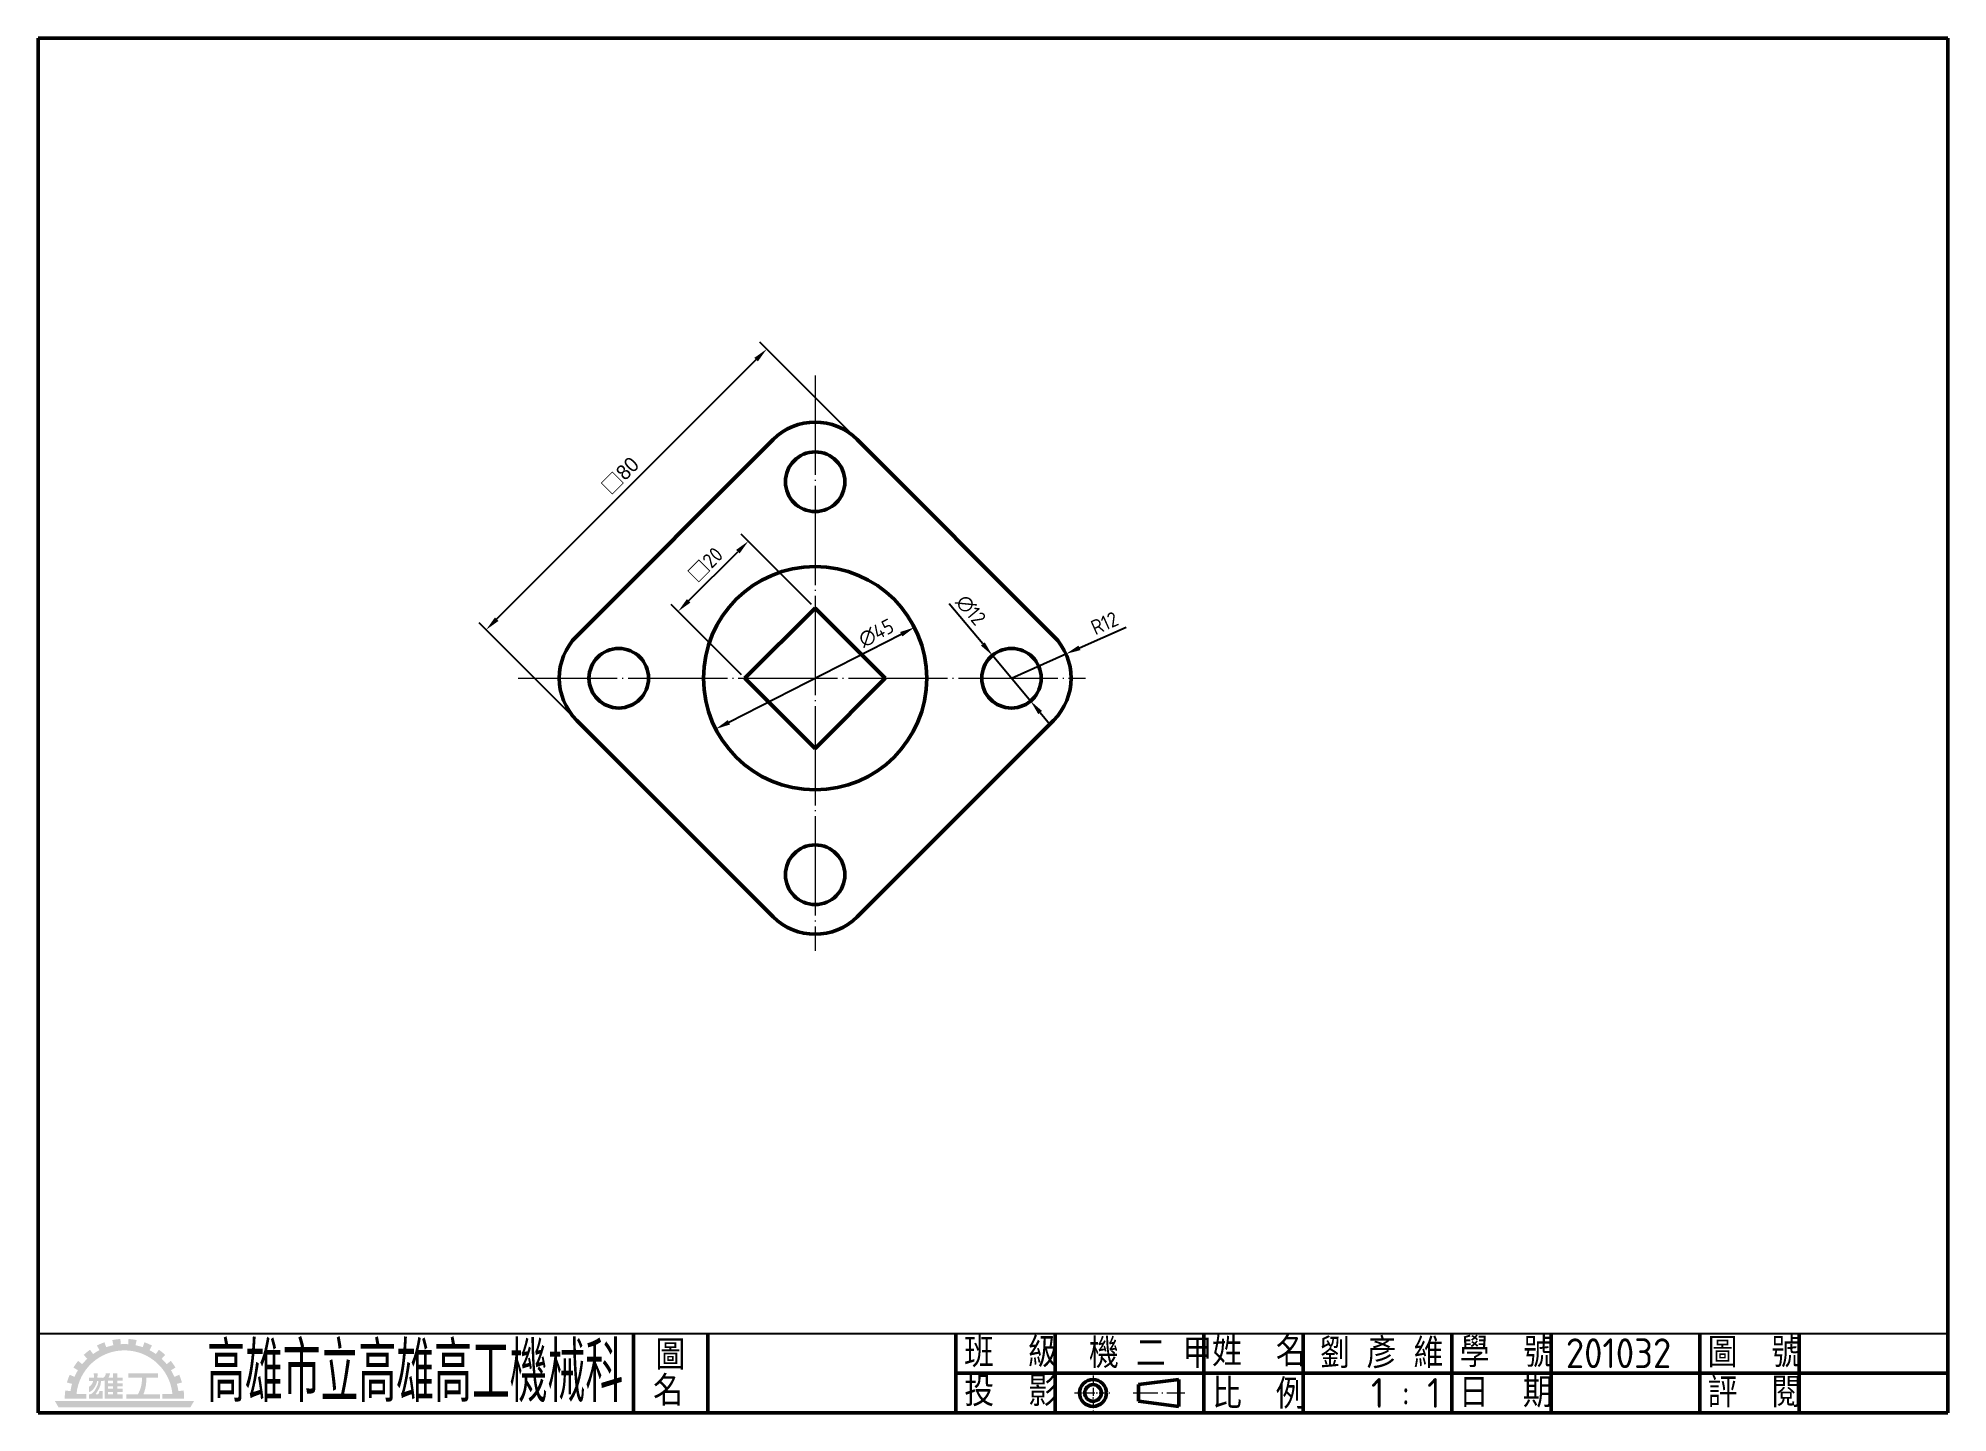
# Model space of a CAD drawing. Extents: x 25 to 410, y 10 to 287.
import ezdxf
from ezdxf.enums import TextEntityAlignment as Align

# ---------------------------------------------------------------- set-up
doc = ezdxf.new("R2010")
doc.units = 0
doc.header["$PDMODE"] = 3
for name, pattern in [('中心線', [22.2, 20, -1, 0.2, -1]), ('中心線5', [6.8, 5, -0.8, 0.2, -0.8]), ('中心線5偏位', [5.1, 2, -0.5, 0.1, -0.5, 2])]:
    doc.linetypes.add(name, pattern=pattern)
doc.layers.get('0').update_dxf_attribs({"linetype": 'CONTINUOUS'})
doc.layers.get('Defpoints').update_dxf_attribs({"linetype": 'CONTINUOUS'})
for name, color, linetype, lineweight in [('中心線層', 2, '中心線', 18), ('尺度線層', 3, 'CONTINUOUS', 18), ('文字層', 6, 'CONTINUOUS', 18), ('輪廓線層', 7, 'CONTINUOUS', 50)]:
    doc.layers.add(name, color=color, linetype=linetype, lineweight=lineweight)
doc.styles.add('CNS', font='isocp.shx', dxfattribs={"bigfont": 'chineset.shx'})
doc.dimstyles.new('CNS', dxfattribs={"dimscale": 0, "dimtxt": 3, "dimasz": 3, "dimexe": 2, "dimexo": 1, "dimgap": 1, "dimtad": 1, "dimdsep": 46, "dimtxsty": 'CNS', "dimcen": 0, "dimclrt": 1, "dimadec": 0, "dimazin": 0, "dimtfac": 1, "dimtmove": 0, "dimatfit": 3, "dimfxl": 1, "dimtolj": 1, "dimtzin": 0, "dimarcsym": 0})
doc.dimstyles.new('CNS$3', dxfattribs={"dimscale": 0, "dimtxt": 3, "dimasz": 3, "dimexe": 2, "dimexo": 1, "dimgap": 1, "dimtad": 1, "dimdsep": 46, "dimtxsty": 'CNS', "dimcen": 0, "dimclrt": 1, "dimadec": 0, "dimazin": 0, "dimtfac": 1, "dimtmove": 0, "dimatfit": 0, "dimfxl": 1, "dimtolj": 1, "dimtzin": 0, "dimarcsym": 0})
doc.dimstyles.new('CNS$4', dxfattribs={"dimscale": 0, "dimtxt": 3, "dimasz": 3, "dimexe": 2, "dimexo": 1, "dimgap": 1, "dimtad": 1, "dimdsep": 46, "dimtxsty": 'CNS', "dimcen": 0, "dimclrt": 1, "dimadec": 0, "dimazin": 0, "dimtfac": 1, "dimtmove": 0, "dimatfit": 0, "dimfxl": 1, "dimtolj": 1, "dimtzin": 0, "dimarcsym": 0})

# ---------------------------------------------------------------- blocks, each defined once
blk = doc.blocks.new('*D0')
at = {"layer": 'Defpoints', "color": 0, "transparency": 16777216}
for p in [(171.88, 224.36), (190.13, 206.11), (133.56, 149.54)]:
    blk.add_point(p, dxfattribs=at)
at = {"layer": '尺度線層', "color": 0, "lineweight": -2, "transparency": 16777216}
for p, q in [((189.43, 206.82), (170.46, 225.78)), ((117.43, 169.92), (169.76, 222.24)), ((132.86, 150.25), (113.9, 169.21))]:
    blk.add_line(p, q, dxfattribs=at)
at = {"layer": '尺度線層', "color": 0, "transparency": 16777216}
for points in [[(169.4, 222.6), (170.11, 221.89), (171.88, 224.36)], [(117.08, 170.27), (117.79, 169.56), (115.31, 167.79)]]:
    blk.add_solid(points, dxfattribs=at)
at = {"layer": '尺度線層', "color": 1, "transparency": 16777216, "insert": (141.6, 198.07), "char_height": 3, "attachment_point": 5, "rotation": 45, "style": 'CNS'}
blk.add_mtext('\\A1;{\\fPMingLiU|b0|i0|c136|p18;  □80}', dxfattribs=at)
blk = doc.blocks.new('*D1')
at = {"layer": 'Defpoints', "color": 0, "transparency": 16777216}
for p in [(168.17, 185.64), (181.64, 172.17), (167.5, 158.03)]:
    blk.add_point(p, dxfattribs=at)
at = {"layer": '尺度線層', "color": 0, "lineweight": -2, "transparency": 16777216}
for p, q in [((180.93, 172.88), (166.75, 187.06)), ((156.14, 173.62), (166.04, 183.52)), ((166.79, 158.73), (152.61, 172.91))]:
    blk.add_line(p, q, dxfattribs=at)
at = {"layer": '尺度線層', "color": 0, "transparency": 16777216}
for points in [[(165.69, 183.87), (166.4, 183.17), (168.17, 185.64)], [(155.79, 173.97), (156.5, 173.27), (154.02, 171.5)]]:
    blk.add_solid(points, dxfattribs=at)
at = {"layer": '尺度線層', "color": 1, "transparency": 16777216, "insert": (159.18, 180.49), "char_height": 3, "attachment_point": 5, "rotation": 45, "style": 'CNS'}
blk.add_mtext('\\A1;{\\fPMingLiU|b0|i0|c136|p18; □}20', dxfattribs=at)
blk = doc.blocks.new('*D2')
at = {"layer": 'Defpoints', "color": 0, "transparency": 16777216}
for p in [(201.67, 168.26), (161.6, 147.79)]:
    blk.add_point(p, dxfattribs=at)
at = {"layer": '尺度線層', "color": 0, "lineweight": -2, "transparency": 16777216}
blk.add_line((164.27, 149.15), (199, 166.9), dxfattribs=at)
at = {"layer": '尺度線層', "color": 0, "transparency": 16777216}
for points in [[(198.77, 167.34), (199.23, 166.45), (201.67, 168.26)], [(164.04, 149.6), (164.5, 148.71), (161.6, 147.79)]]:
    blk.add_solid(points, dxfattribs=at)
at = {"layer": '尺度線層', "color": 1, "transparency": 16777216, "insert": (193.96, 167.13), "char_height": 3, "attachment_point": 5, "rotation": 27.0626, "style": 'CNS'}
blk.add_mtext('\\A1;∅45', dxfattribs=at)
blk = doc.blocks.new('*D3')
at = {"layer": 'Defpoints', "color": 0, "transparency": 16777216}
for p in [(217.38, 162.63), (225.08, 153.42)]:
    blk.add_point(p, dxfattribs=at)
at = {"layer": '尺度線層', "color": 0, "lineweight": -2, "transparency": 16777216}
for p, q in [((215.46, 164.93), (208.67, 173.05)), ((225.08, 153.42), (217.38, 162.63)), ((227, 151.12), (228.92, 148.82))]:
    blk.add_line(p, q, dxfattribs=at)
at = {"layer": '尺度線層', "color": 0, "transparency": 16777216}
for points in [[(215.84, 165.25), (215.07, 164.61), (217.38, 162.63)], [(227.38, 151.44), (226.62, 150.8), (225.08, 153.42)]]:
    blk.add_solid(points, dxfattribs=at)
at = {"layer": '尺度線層', "color": 1, "transparency": 16777216, "insert": (213.02, 171.75), "char_height": 3, "attachment_point": 5, "rotation": 309.8788, "style": 'CNS'}
blk.add_mtext('\\A1;∅12', dxfattribs=at)
blk = doc.blocks.new('*D4')
at = {"layer": 'Defpoints', "color": 0, "transparency": 16777216}
for p in [(232.2, 162.92), (221.25, 158.03)]:
    blk.add_point(p, dxfattribs=at)
at = {"layer": '尺度線層', "color": 0, "lineweight": -2, "transparency": 16777216}
for p, q in [((234.94, 164.14), (244.33, 168.34)), ((221.25, 158.03), (232.2, 162.92))]:
    blk.add_line(p, q, dxfattribs=at)
at = {"layer": '尺度線層', "color": 0, "transparency": 16777216}
blk.add_solid([(234.74, 164.6), (235.15, 163.69), (232.2, 162.92)], dxfattribs=at)
at = {"layer": '尺度線層', "color": 1, "transparency": 16777216, "insert": (239.98, 169.13), "char_height": 3, "attachment_point": 5, "rotation": 24.065, "style": 'CNS'}
blk.add_mtext('\\A1;R12', dxfattribs=at)

msp = doc.modelspace()

# ---------------------------------------------------------------- hatches: boundary and pattern name
at = {"layer": '文字層'}
h = msp.add_hatch(color=256, dxfattribs=at)
h.paths.add_polyline_path([(47.444, 22.616), (47.93, 23.553, 0.034161), (46.423, 24.208), (46.069, 23.213, 0.034161), (44.626, 23.617), (44.841, 24.651, 0.034161), (43.213, 24.875), (43.141, 23.821, 0.034161), (41.642, 23.821), (41.57, 24.875, 0.034161), (39.942, 24.651), (40.157, 23.617, 0.034161), (38.714, 23.213), (38.36, 24.208, 0.034161), (36.853, 23.553), (37.339, 22.616, 0.034161), (36.058, 21.837), (35.449, 22.699, 0.034161), (34.174, 21.663), (34.895, 20.891, 0.034161), (33.872, 19.795), (33.053, 20.462, 0.034161), (32.105, 19.119), (33.008, 18.571, 0.034161), (32.318, 17.24), (31.35, 17.661, 0.034161), (30.799, 16.112), (31.816, 15.827, 0.034161), (31.511, 14.36), (30.465, 14.504, 0.034161), (30.353, 12.864), (32.676, 12.864), (34.725, 12.864), (34.725, 13.815), (32.723, 13.815, -0.906522), (52.06, 13.815), (50.058, 13.815), (50.058, 12.864), (52.107, 12.864), (54.43, 12.864, 0.034161), (54.318, 14.504), (53.271, 14.36, 0.034161), (52.966, 15.827), (53.983, 16.112, 0.034161), (53.433, 17.661), (52.465, 17.24, 0.034161), (51.775, 18.571), (52.677, 19.119, 0.034161), (51.73, 20.462), (50.911, 19.795, 0.034161), (49.887, 20.891), (50.608, 21.663, 0.034161), (49.334, 22.699), (48.725, 21.837, 0.034161)])
h.paths.add_polyline_path([(56.436, 12.4), (28.347, 12.4), (29.086, 11.133), (55.697, 11.133)])
h.paths.add_polyline_path([(46.772, 16.976, -0.4324623), (46.877, 17.088), (49.129, 17.088), (49.129, 17.933), (43.173, 17.933), (43.173, 17.088), (45.816, 17.088, -0.4062896), (45.922, 16.986, -0.1355675), (45.125, 13.763, -0.2710986), (45.033, 13.709), (42.771, 13.709), (42.771, 12.864), (49.53, 12.864), (49.53, 13.709), (46.349, 13.709, -0.534383), (46.251, 13.855, 0.1140408)], flags=17)
edge = h.paths.add_edge_path(flags=17)
edge.add_line((42.011, 17.088), (40.955, 17.088))
edge.add_line((40.955, 17.088), (40.955, 17.933))
edge.add_line((40.955, 17.933), (40.11, 17.933))
edge.add_line((40.11, 17.933), (40.11, 17.088))
edge.add_line((40.11, 17.088), (39.187, 17.088))
edge.add_arc((36.665, 18.427), 2.855, 332.04919, 350.04876)
edge.add_line((39.477, 17.933), (38.632, 17.933))
edge.add_arc((37.652, 17.916), 0.98, -69.28167, 0.98538, ccw=False)
edge.add_line((37.999, 17), (37.998, 17.088))
edge.add_line((37.998, 17.088), (36.943, 17.088))
edge.add_spline(control_points=[(36.943, 17.088), (36.943, 17.089), (36.958, 17.371), (36.968, 17.652), (36.971, 17.933)], knot_values=[0, 0, 0, 0, 0.0095957, 4.0021691, 4.0021691, 4.0021691, 4.0021691], degree=3, periodic=0)
edge.add_line((36.971, 17.933), (36.204, 17.933))
edge.add_spline(control_points=[(36.204, 17.933), (36.213, 17.666), (36.243, 17.394), (36.228, 17.128)], knot_values=[0, 0, 0, 0, 3.8001495, 3.8001495, 3.8001495, 3.8001495], degree=3, periodic=0)
edge.add_arc((36.185, 17.131), 0.0422, -90, 0.98697, ccw=False)
edge.add_line((36.185, 17.088), (35.253, 17.088))
edge.add_line((35.253, 17.088), (35.253, 16.408))
edge.add_line((35.253, 16.408), (36.057, 16.408))
edge.add_spline(control_points=[(36.057, 16.408), (36.078, 16.332), (35.96, 16.031), (35.732, 15.602), (35.417, 15.324), (35.253, 15.249)], knot_values=[7.3300886, 7.3300886, 7.3300886, 7.3300886, 8.5708359, 11.5701734, 14.1242576, 14.1242576, 14.1242576, 14.1242576], degree=3, periodic=0)
edge.add_line((35.253, 15.249), (35.253, 14.178))
edge.add_spline(control_points=[(35.253, 14.178), (35.487, 14.263), (36.028, 14.577), (36.54, 15.345), (36.803, 16.009), (36.869, 16.352), (36.878, 16.408)], knot_values=[7.2349194, 7.2349194, 7.2349194, 7.2349194, 10.7683339, 15.8632474, 20.0182649, 20.8272028, 20.8272028, 20.8272028, 20.8272028], degree=3, periodic=0)
edge.add_line((36.878, 16.408), (37.154, 16.394))
edge.add_spline(control_points=[(37.154, 16.394), (37.133, 16.054), (36.941, 15.401), (36.475, 14.575), (35.975, 13.884), (35.463, 13.712), (35.253, 13.709)], knot_values=[0, 0, 0, 0, 4.8346594, 9.4113524, 13.5713852, 16.5633311, 16.5633311, 16.5633311, 16.5633311], degree=3, periodic=0)
edge.add_line((35.253, 13.709), (35.253, 12.864))
edge.add_line((35.253, 12.864), (37.998, 12.864))
edge.add_line((37.998, 12.864), (37.998, 14.387))
edge.add_line((37.998, 14.387), (37.389, 14.387))
edge.add_arc((37.389, 14.303), 0.0845, 90, 183.95095)
edge.add_arc((36.676, 14.253), 0.63, -55.81642, 3.95095, ccw=False)
edge.add_line((37.03, 13.732), (36.7, 13.732))
edge.add_arc((36.7, 13.817), 0.0845, 142.65089, 270, ccw=False)
edge.add_spline(control_points=[(36.633, 13.868), (36.798, 14.085), (37.112, 14.583), (37.548, 15.41), (37.643, 16.069), (37.668, 16.408)], knot_values=[0, 0, 0, 0, 3.8826483, 8.339679, 13.167216, 13.167216, 13.167216, 13.167216], degree=3, periodic=0)
edge.add_line((37.668, 16.408), (38.003, 16.408))
edge.add_arc((37.725, 18.151), 1.765, 279.05865, 293.21741)
edge.add_line((38.421, 16.529), (38.421, 12.864))
edge.add_line((38.421, 12.864), (42.011, 12.864))
edge.add_line((42.011, 12.864), (42.011, 13.709))
edge.add_line((42.011, 13.709), (40.955, 13.709))
edge.add_line((40.955, 13.709), (40.955, 14.202))
edge.add_line((40.955, 14.202), (42.011, 14.202))
edge.add_line((42.011, 14.202), (42.011, 14.836))
edge.add_line((42.011, 14.836), (40.955, 14.836))
edge.add_line((40.955, 14.836), (40.955, 15.328))
edge.add_line((40.955, 15.328), (42.011, 15.328))
edge.add_line((42.011, 15.328), (42.011, 15.962))
edge.add_line((42.011, 15.962), (40.955, 15.962))
edge.add_line((40.955, 15.962), (40.955, 16.455))
edge.add_line((40.955, 16.455), (42.011, 16.455))
edge.add_line((42.011, 16.455), (42.011, 17.088))
h.paths.add_polyline_path([(40.11, 16.455), (40.11, 15.962), (39.097, 15.962), (39.097, 16.455)], flags=16)
h.paths.add_polyline_path([(40.11, 15.328), (40.11, 14.836), (39.097, 14.836), (39.097, 15.328)], flags=16)
h.paths.add_polyline_path([(40.11, 14.202), (40.11, 13.709), (39.097, 13.709), (39.097, 14.202)], flags=16)

# ---------------------------------------------------------------- linework, layer by layer
msp.add_line((25, 26), (410, 26))
at = {"layer": '中心線層'}
for p, q in [((181.637, 219.011), (181.637, 103.117)), ((121.755, 158.026), (236.155, 158.026))]:
    msp.add_line(p, q, dxfattribs=at)
at = {"layer": '中心線層', "linetype": '中心線5偏位', "ltscale": 0.8}
for p, q in [((237.67, 17.52), (237.67, 10.434)), ((233.925, 14), (241.256, 14))]:
    msp.add_line(p, q, dxfattribs=at)
at = {"layer": '中心線層', "linetype": '中心線5'}
msp.add_line((245.756, 14), (256.208, 14), dxfattribs=at)
at = {"layer": '輪廓線層', "color": 5}
for p, q in [((410, 287), (25, 287)), ((25, 287), (25, 10)), ((410, 10), (410, 287)), ((25, 10), (410, 10))]:
    msp.add_line(p, q, dxfattribs=at)
at = {"layer": '輪廓線層'}
for p, q in [((133.564, 166.512), (173.162, 206.11)), ((229.731, 166.512), (190.133, 206.11)), ((167.497, 158.026), (181.639, 172.169)), ((195.781, 158.026), (181.639, 172.169)), ((167.497, 158.026), (181.639, 143.884)), ((195.781, 158.026), (181.639, 143.884)), ((133.564, 149.541), (173.162, 109.943)), ((229.731, 149.541), (190.133, 109.943)), ((246.862, 15.673), (254.99, 16.709)), ((246.862, 15.673), (246.862, 12.327)), ((254.99, 16.709), (254.99, 11.291)), ((246.862, 12.327), (254.99, 11.291))]:
    msp.add_line(p, q, dxfattribs=at)
at = {"layer": '輪廓線層', "color": 4}
for p, q in [((145, 10), (145, 26)), ((160, 10), (160, 26)), ((210, 10), (210, 26)), ((230, 10), (230, 26)), ((260, 10), (260, 26)), ((280, 10), (280, 26)), ((310, 10), (310, 26)), ((330, 10), (330, 26)), ((360, 10), (360, 26)), ((380, 10), (380, 26)), ((210, 18), (410, 18))]:
    msp.add_line(p, q, dxfattribs=at)
at = {"layer": '輪廓線層'}
for centre, radius in [((181.647, 197.624), 6), ((181.637, 158.026), 22.5), ((142.049, 158.026), 6), ((221.228, 158.026), 6), ((181.647, 118.429), 6), ((237.67, 14), 2.709), ((237.67, 14), 1.673)]:
    msp.add_circle(centre, radius, dxfattribs=at)
for centre, start, end in [((181.647, 197.624), 45, 135), ((142.049, 158.026), 135, 225), ((221.245, 158.026), 315, 45), ((181.647, 118.429), 225, 315)]:
    msp.add_arc(centre, 12, start, end, dxfattribs=at)

# ---------------------------------------------------------------- texts
at = {"layer": '文字層', "style": 'CNS', "width": 0.63661}
msp.add_text('高雄市立高雄高工機械科', height=12, dxfattribs=at).set_placement((59.063, 12.133), (142.937, 12.133), align=Align.FIT)
at = {"layer": '文字層', "style": 'CNS'}
for s, p in [('圖', (149.477, 18.674)), ('班  級', (211.66, 19.175)), ('  機 二 甲', (230, 19)), ('姓  名', (261.674, 19.359)), (' 劉 彥 維', (280, 19)), ('學  號', (311.613, 19.188)), ('201032', (333, 19)), ('圖  號', (361.589, 19.177)), ('名', (148.974, 11.447)), ('投  影', (211.727, 11.323)), ('比  例', (261.676, 10.825)), ('    1 : 1', (280, 11)), ('日  期', (311.444, 11.107)), ('評  閱', (361.602, 11.103))]:
    msp.add_text(s, height=6, dxfattribs=at).set_placement(p)

# ---------------------------------------------------------------- dimensions: what is measured, and where the dimension line sits
at = {"layer": '尺度線層'}
for p1, p2, distance, text, picture, middle in [((133.564, 149.541), (190.133, 206.11), 25.815, '{\\fPMingLiU|b0|i0|c136|p18;  □80}', '*D0', (141.602, 198.072)), ((167.497, 158.026), (181.639, 172.169), 19.054, '{\\fPMingLiU|b0|i0|c136|p18; □}<>', '*D1', (159.18, 180.485))]:
    dim = msp.add_aligned_dim(p1=p1, p2=p2, distance=distance, text=text, dimstyle='CNS', override={"dimscale": 1}, dxfattribs=at)
    dim.commit()
    dim.dimension.update_dxf_attribs({"geometry": picture, "text_midpoint": middle})
for p1, p2, picture, middle in [((225.075, 153.422), (217.381, 162.631), '*D3', (211.104, 170.144)), ((161.6, 147.79), (201.673, 168.263), '*D2', (195.097, 164.903))]:
    dim = msp.add_diameter_dim_2p(p1=p1, p2=p2, dimstyle='CNS$3', override={"dimscale": 1}, dxfattribs=at)
    dim.commit()
    dim.dimension.update_dxf_attribs({"geometry": picture, "text_midpoint": middle, "dimtype": 163})
dim = msp.add_radius_dim(center=(221.245, 158.026), mpoint=(232.202, 162.92), dimstyle='CNS$4', override={"dimscale": 1}, dxfattribs=at)
dim.commit()
dim.dimension.update_dxf_attribs({"geometry": '*D4', "text_midpoint": (241.004, 166.851), "dimtype": 164})

doc.saveas('drawing.dxf')
